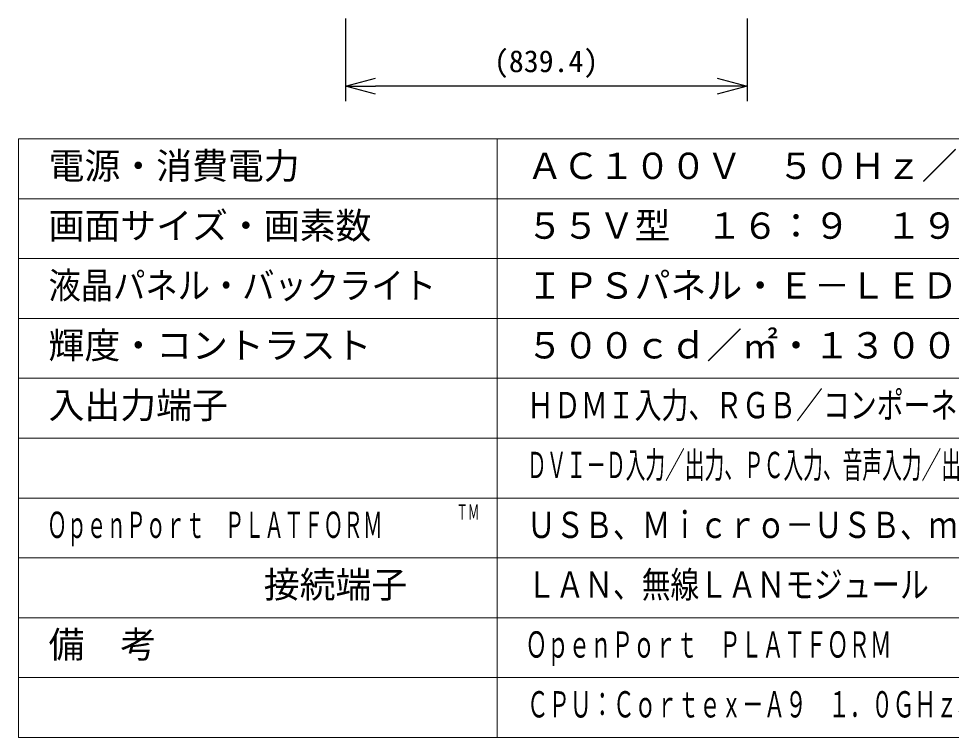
# Model space of a CAD drawing. Units: millimetres, scale not verified. Extents: x -62 to 63, y -56 to 57.
# Drawn here: x -62.5 to 15.5, y -56.5 to 3.6 of the extents above; entities that cross this region are included whole.
import ezdxf
from ezdxf.enums import TextEntityAlignment as Align

# ---------------------------------------------------------------- set-up
doc = ezdxf.new("R2010")
doc.units = ezdxf.units.MM
doc.header["$LTSCALE"] = 0.125
for name, color, linetype in [('0-0_0', 7, 'Continuous'), ('0-2_SUNPO', 7, 'Continuous'), ('0-4_MOJI1', 7, 'Continuous')]:
    doc.layers.add(name, color=color, linetype=linetype)
doc.layers.add('0-3_WAKU', color=1, linetype='Continuous', lineweight=18)
doc.styles.add('ＭＳ ゴシック', font='')
doc.styles.get('ＭＳ ゴシック').set_extended_font_data('MS Gothic')

# ---------------------------------------------------------------- blocks, each defined once
blk = doc.blocks.new('_Open30')
at = {"layer": '0-0_0'}
blk.add_line((0, 0), (-1, 0), dxfattribs=at)
blk.add_lwpolyline([(-1, 0.26795), (0, 0), (-1, -0.26795)], dxfattribs=at)
blk = doc.blocks.new('D1')
at = {"layer": '0-2_SUNPO'}
for p, q in [((29.3277, 191.0556), (29.3277, 184.1606)), ((62.9023, 191.0556), (62.9023, 184.1606)), ((60.4023, 185.4106), (31.8277, 185.4106))]:
    blk.add_line(p, q, dxfattribs=at)
at = {"layer": '0-2_SUNPO', "xscale": 2.5, "yscale": 2.5, "rotation": 180}
blk.add_blockref('_Open30', (29.3277, 185.4106), dxfattribs=at)
at = {"layer": '0-2_SUNPO', "xscale": 2.5, "yscale": 2.5}
blk.add_blockref('_Open30', (62.9023, 185.4106), dxfattribs=at)
at = {"layer": '0-2_SUNPO', "style": 'ＭＳ ゴシック'}
blk.add_text('(839.4)', height=1.833, dxfattribs=at).set_placement((41.74, 186.0356), align=Align.BOTTOM_LEFT)

msp = doc.modelspace()

# ---------------------------------------------------------------- linework, layer by layer
at = {"layer": '0-3_WAKU', "color": 4}
for p, q in [((-62.4907, -6.4967), (-62.4907, -56.4967)), ((-62.4907, -6.4967), (62.5093, -6.4967)), ((-22.4907, -56.4967), (-22.4907, -6.4967)), ((-62.4907, -56.4967), (62.5093, -56.4967))]:
    msp.add_line(p, q, dxfattribs=at)
at = {"layer": '0-3_WAKU'}
for p, q in [((-62.4907, -11.4967), (62.5093, -11.4967)), ((-62.4907, -16.4967), (62.5093, -16.4967)), ((-62.4907, -21.4967), (62.5093, -21.4967)), ((-62.4907, -26.4967), (62.5093, -26.4967)), ((-62.4907, -31.4967), (62.5093, -31.4967)), ((62.5093, -36.4967), (-62.4907, -36.4967)), ((-62.4907, -41.4967), (62.5093, -41.4967)), ((-62.4907, -46.4967), (62.5093, -46.4967)), ((-62.4907, -51.4967), (62.5093, -51.4967))]:
    msp.add_line(p, q, dxfattribs=at)

# ---------------------------------------------------------------- block references
at = {"layer": '0-2_SUNPO'}
msp.add_blockref('D1', (-64.4907, -187.4967), dxfattribs=at)

# ---------------------------------------------------------------- texts
at = {"layer": '0-4_MOJI1', "style": 'ＭＳ ゴシック'}
for s, p in [('電源・消費電力', (-59.9907, -10.4967)), ('ＡＣ１００Ｖ\u3000５０Ｈｚ／６０Ｈｚ\u3000１９０Ｗ', (-19.9907, -10.4967)), ('画面サイズ・画素数', (-59.9907, -15.4967)), ('５５Ｖ型\u3000１６：９\u3000１９２０×１０８０画素', (-19.9907, -15.4967)), ('ＩＰＳパネル・Ｅ－ＬＥＤ', (-19.9907, -20.4967)), ('輝度・コントラスト', (-59.9907, -25.4967)), ('５００ｃｄ／㎡・１３００：１', (-19.9907, -25.4967)), ('入出力端子', (-59.9907, -30.4967)), ('\u3000\u3000\u3000\u3000\u3000\u3000接続端子', (-59.9907, -45.4967)), ('備\u3000考', (-59.9907, -50.4967))]:
    msp.add_text(s, height=2.199, dxfattribs=at).set_placement(p, align=Align.BOTTOM_LEFT)
for s, height, width, p in [('液晶パネル・バックライト', 2.199, 0.9, (-59.9907, -20.4967)), ('ＨＤＭＩ入力、ＲＧＢ／コンポーネント入力、ビデオ入力、ＵＳＢ', 2.199, 0.75, (-19.9907, -30.4967)), ('ＤＶＩ－Ｄ入力／出力、ＰＣ入力、音声入力／出力、シリアル入力／出力、ＩＲ入力／出力', 2.199, 0.55, (-19.9907, -35.4967)), ('ＴＭ', 1.283, 0.55, (-25.896, -38.705)), ('ＯｐｅｎＰｏｒｔ\u3000ＰＬＡＴＦＯＲＭ', 2.199, 0.55, (-60.1027, -40.4967)), ('ＵＳＢ、Ｍｉｃｒｏ－ＵＳＢ、ｍｉｃｒｏＳＤカードスロット、', 2.199, 0.8, (-19.9907, -40.4967)), ('ＬＡＮ、無線ＬＡＮモジュール', 2.199, 0.8, (-19.9907, -45.4967)), ('ＯｐｅｎＰｏｒｔ\u3000ＰＬＡＴＦＯＲＭ', 2.199, 0.6, (-20.1067, -50.4967)), ('ＣＰＵ：Ｃｏｒｔｅｘ－Ａ９\u3000１．０ＧＨｚ、メモリー：１ＧＢ、ストレージ：８ＧＢ）', 2.199, 0.6, (-19.9907, -55.4967))]:
    msp.add_text(s, height=height, dxfattribs=dict(at, width=width)).set_placement(p, align=Align.BOTTOM_LEFT)

doc.saveas('drawing.dxf')
